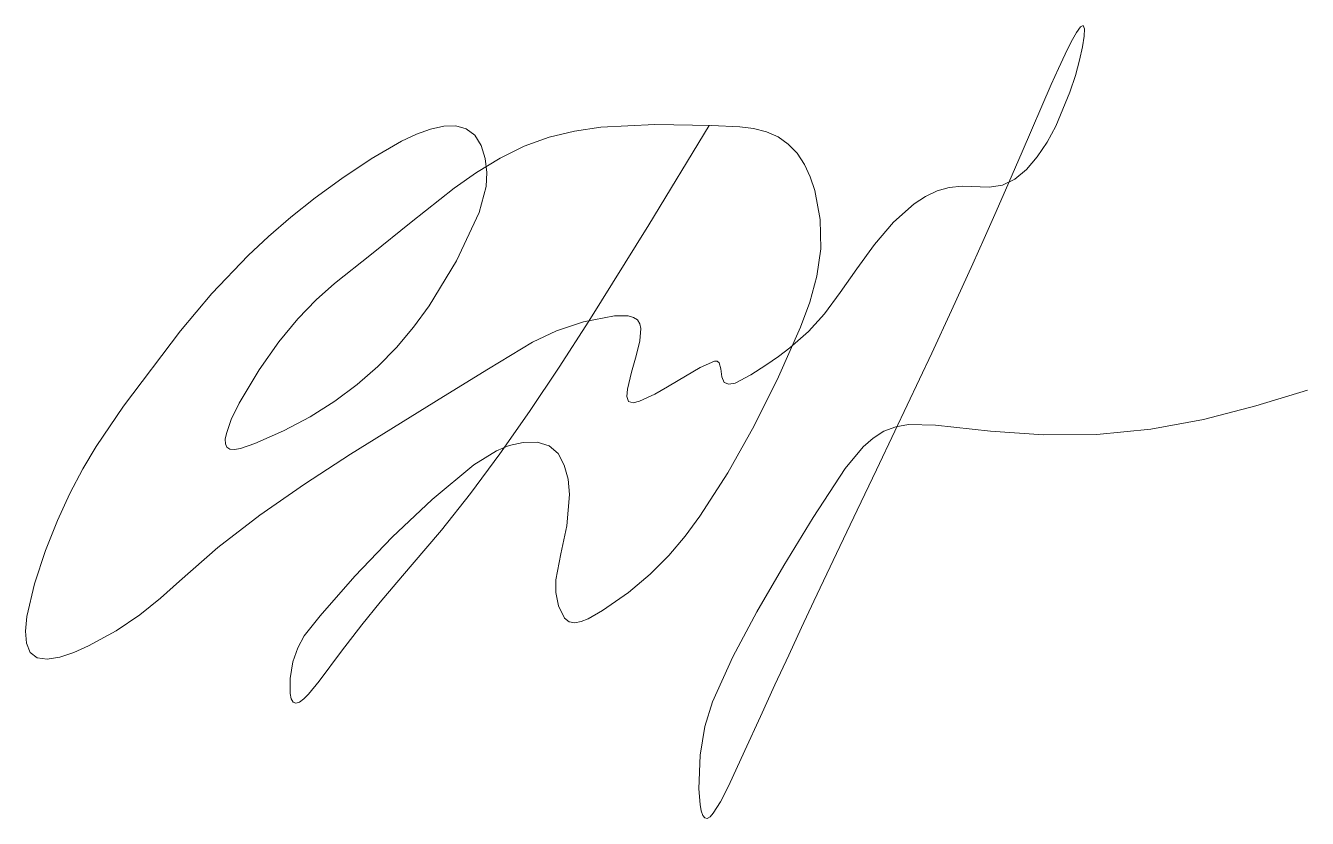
# Model space of a CAD drawing. Header units: metres. Extents: x 3 to 13.1, y -0.6 to 5.6.
import ezdxf

# ---------------------------------------------------------------- set-up
doc = ezdxf.new("R2010")
doc.units = ezdxf.units.M
doc.layers.add('!_ПОДПИСИ_Инженеров', color=7, linetype='Continuous', lineweight=0, true_color=0x3d29d6)

msp = doc.modelspace()

# ---------------------------------------------------------------- linework, layer by layer
at = {"layer": '!_ПОДПИСИ_Инженеров', "color": 6}
msp.add_lwpolyline([(8.39, 4.825), (7.916, 4.043), (7.444, 3.284), (7.21, 2.92), (6.976, 2.571), (6.743, 2.239), (6.512, 1.927), (6.283, 1.637), (6.053, 1.366), (5.931, 1.225), (5.8, 1.069), (5.656, 0.891), (5.497, 0.683), (5.321, 0.447), (5.237, 0.345), (5.199, 0.308), (5.166, 0.283), (5.138, 0.274), (5.115, 0.282), (5.1, 0.309), (5.091, 0.352), (5.092, 0.47), (5.113, 0.599), (5.152, 0.711), (5.203, 0.804), (5.328, 0.963), (5.601, 1.274), (5.896, 1.582), (6.209, 1.878), (6.538, 2.151), (6.717, 2.263), (6.817, 2.303), (6.927, 2.328), (7.036, 2.33), (7.131, 2.302), (7.202, 2.24), (7.25, 2.15), (7.279, 2.04), (7.29, 1.919), (7.271, 1.671), (7.222, 1.45), (7.184, 1.247), (7.184, 1.146), (7.204, 1.042), (7.251, 0.943), (7.287, 0.915), (7.332, 0.907), (7.383, 0.917), (7.438, 0.94), (7.551, 1.005), (7.754, 1.147), (7.926, 1.291), (8.072, 1.437), (8.2, 1.589), (8.316, 1.748), (8.536, 2.09), (8.745, 2.46), (8.937, 2.846), (9.109, 3.237), (9.182, 3.433), (9.238, 3.637), (9.268, 3.852), (9.264, 4.083), (9.222, 4.312), (9.186, 4.419), (9.14, 4.517), (9.082, 4.605), (9.013, 4.678), (8.933, 4.735), (8.841, 4.774), (8.74, 4.8), (8.632, 4.814), (8.408, 4.824), (7.963, 4.831), (7.537, 4.81), (7.331, 4.78), (7.13, 4.732), (6.935, 4.661), (6.745, 4.567), (6.56, 4.455), (6.382, 4.33), (6.044, 4.062), (5.732, 3.811), (5.441, 3.58), (5.298, 3.451), (5.153, 3.302), (5.004, 3.121), (4.849, 2.899), (4.692, 2.637), (4.629, 2.509), (4.59, 2.399), (4.582, 2.354), (4.583, 2.317), (4.595, 2.291), (4.618, 2.275), (4.654, 2.273), (4.701, 2.281), (4.814, 2.32), (5.041, 2.42), (5.251, 2.531), (5.443, 2.653), (5.62, 2.785), (5.781, 2.926), (5.929, 3.077), (6.064, 3.236), (6.187, 3.403), (6.401, 3.758), (6.579, 4.139), (6.634, 4.344), (6.64, 4.453), (6.627, 4.565), (6.595, 4.668), (6.545, 4.748), (6.478, 4.798), (6.396, 4.821), (6.302, 4.818), (6.198, 4.795), (6.086, 4.755), (5.969, 4.7), (5.731, 4.562), (5.5, 4.408), (5.29, 4.254), (5.098, 4.101), (4.922, 3.95), (4.762, 3.8), (4.477, 3.501), (4.229, 3.206), (3.781, 2.613), (3.565, 2.296), (3.46, 2.119), (3.358, 1.927), (3.26, 1.713), (3.167, 1.476), (3.08, 1.214), (3.021, 0.956), (3.01, 0.842), (3.018, 0.747), (3.046, 0.675), (3.1, 0.633), (3.18, 0.622), (3.279, 0.638), (3.39, 0.675), (3.506, 0.725), (3.724, 0.844), (3.909, 0.971), (4.072, 1.102), (4.222, 1.235), (4.524, 1.5), (4.853, 1.754), (5.204, 1.999), (5.567, 2.236), (6.3, 2.689), (6.653, 2.908), (6.999, 3.117), (7.188, 3.207), (7.402, 3.279), (7.645, 3.325), (7.753, 3.324), (7.795, 3.313), (7.826, 3.293), (7.845, 3.263), (7.853, 3.225), (7.845, 3.128), (7.815, 3.011), (7.778, 2.881), (7.747, 2.747), (7.743, 2.689), (7.755, 2.65), (7.791, 2.64), (7.843, 2.652), (7.962, 2.709), (8.061, 2.766), (8.145, 2.817), (8.32, 2.919), (8.431, 2.968), (8.453, 2.968), (8.468, 2.956), (8.483, 2.907), (8.49, 2.845), (8.508, 2.8), (8.544, 2.786), (8.595, 2.796), (8.717, 2.86), (8.835, 2.936), (8.937, 3.006), (9.025, 3.072), (9.172, 3.201), (9.297, 3.342), (9.421, 3.51), (9.552, 3.696), (9.691, 3.886), (9.841, 4.062), (10.004, 4.208), (10.092, 4.265), (10.184, 4.309), (10.28, 4.337), (10.382, 4.347), (10.595, 4.338), (10.699, 4.354), (10.796, 4.402), (10.888, 4.478), (10.972, 4.577), (11.049, 4.692), (11.118, 4.82), (11.23, 5.088), (11.273, 5.219), (11.306, 5.339), (11.329, 5.444), (11.341, 5.527), (11.343, 5.585), (11.333, 5.611), (11.312, 5.6), (11.28, 5.556), (11.24, 5.483), (11.193, 5.387), (11.14, 5.273), (11.083, 5.146), (10.854, 4.618), (10.748, 4.375), (10.648, 4.148), (10.554, 3.935), (10.464, 3.735), (10.297, 3.367), (10.143, 3.032), (9.852, 2.416), (9.707, 2.112), (9.556, 1.795), (9.393, 1.454), (9.215, 1.077), (9.118, 0.871), (9.016, 0.652), (8.908, 0.419), (8.793, 0.169), (8.67, -0.098), (8.541, -0.379), (8.478, -0.502), (8.422, -0.592), (8.397, -0.62), (8.374, -0.633), (8.355, -0.629), (8.34, -0.609), (8.328, -0.572), (8.319, -0.523), (8.31, -0.4), (8.319, -0.136), (8.356, 0.09), (8.416, 0.286), (8.576, 0.639), (8.764, 0.994), (8.977, 1.358), (9.209, 1.736), (9.461, 2.123), (9.603, 2.293), (9.681, 2.362), (9.766, 2.416), (9.858, 2.452), (9.958, 2.47), (10.172, 2.463), (10.603, 2.418), (11.022, 2.389), (11.442, 2.391), (11.865, 2.432), (12.282, 2.51), (12.692, 2.617), (13.098, 2.739)], dxfattribs=at)

doc.saveas('drawing.dxf')
